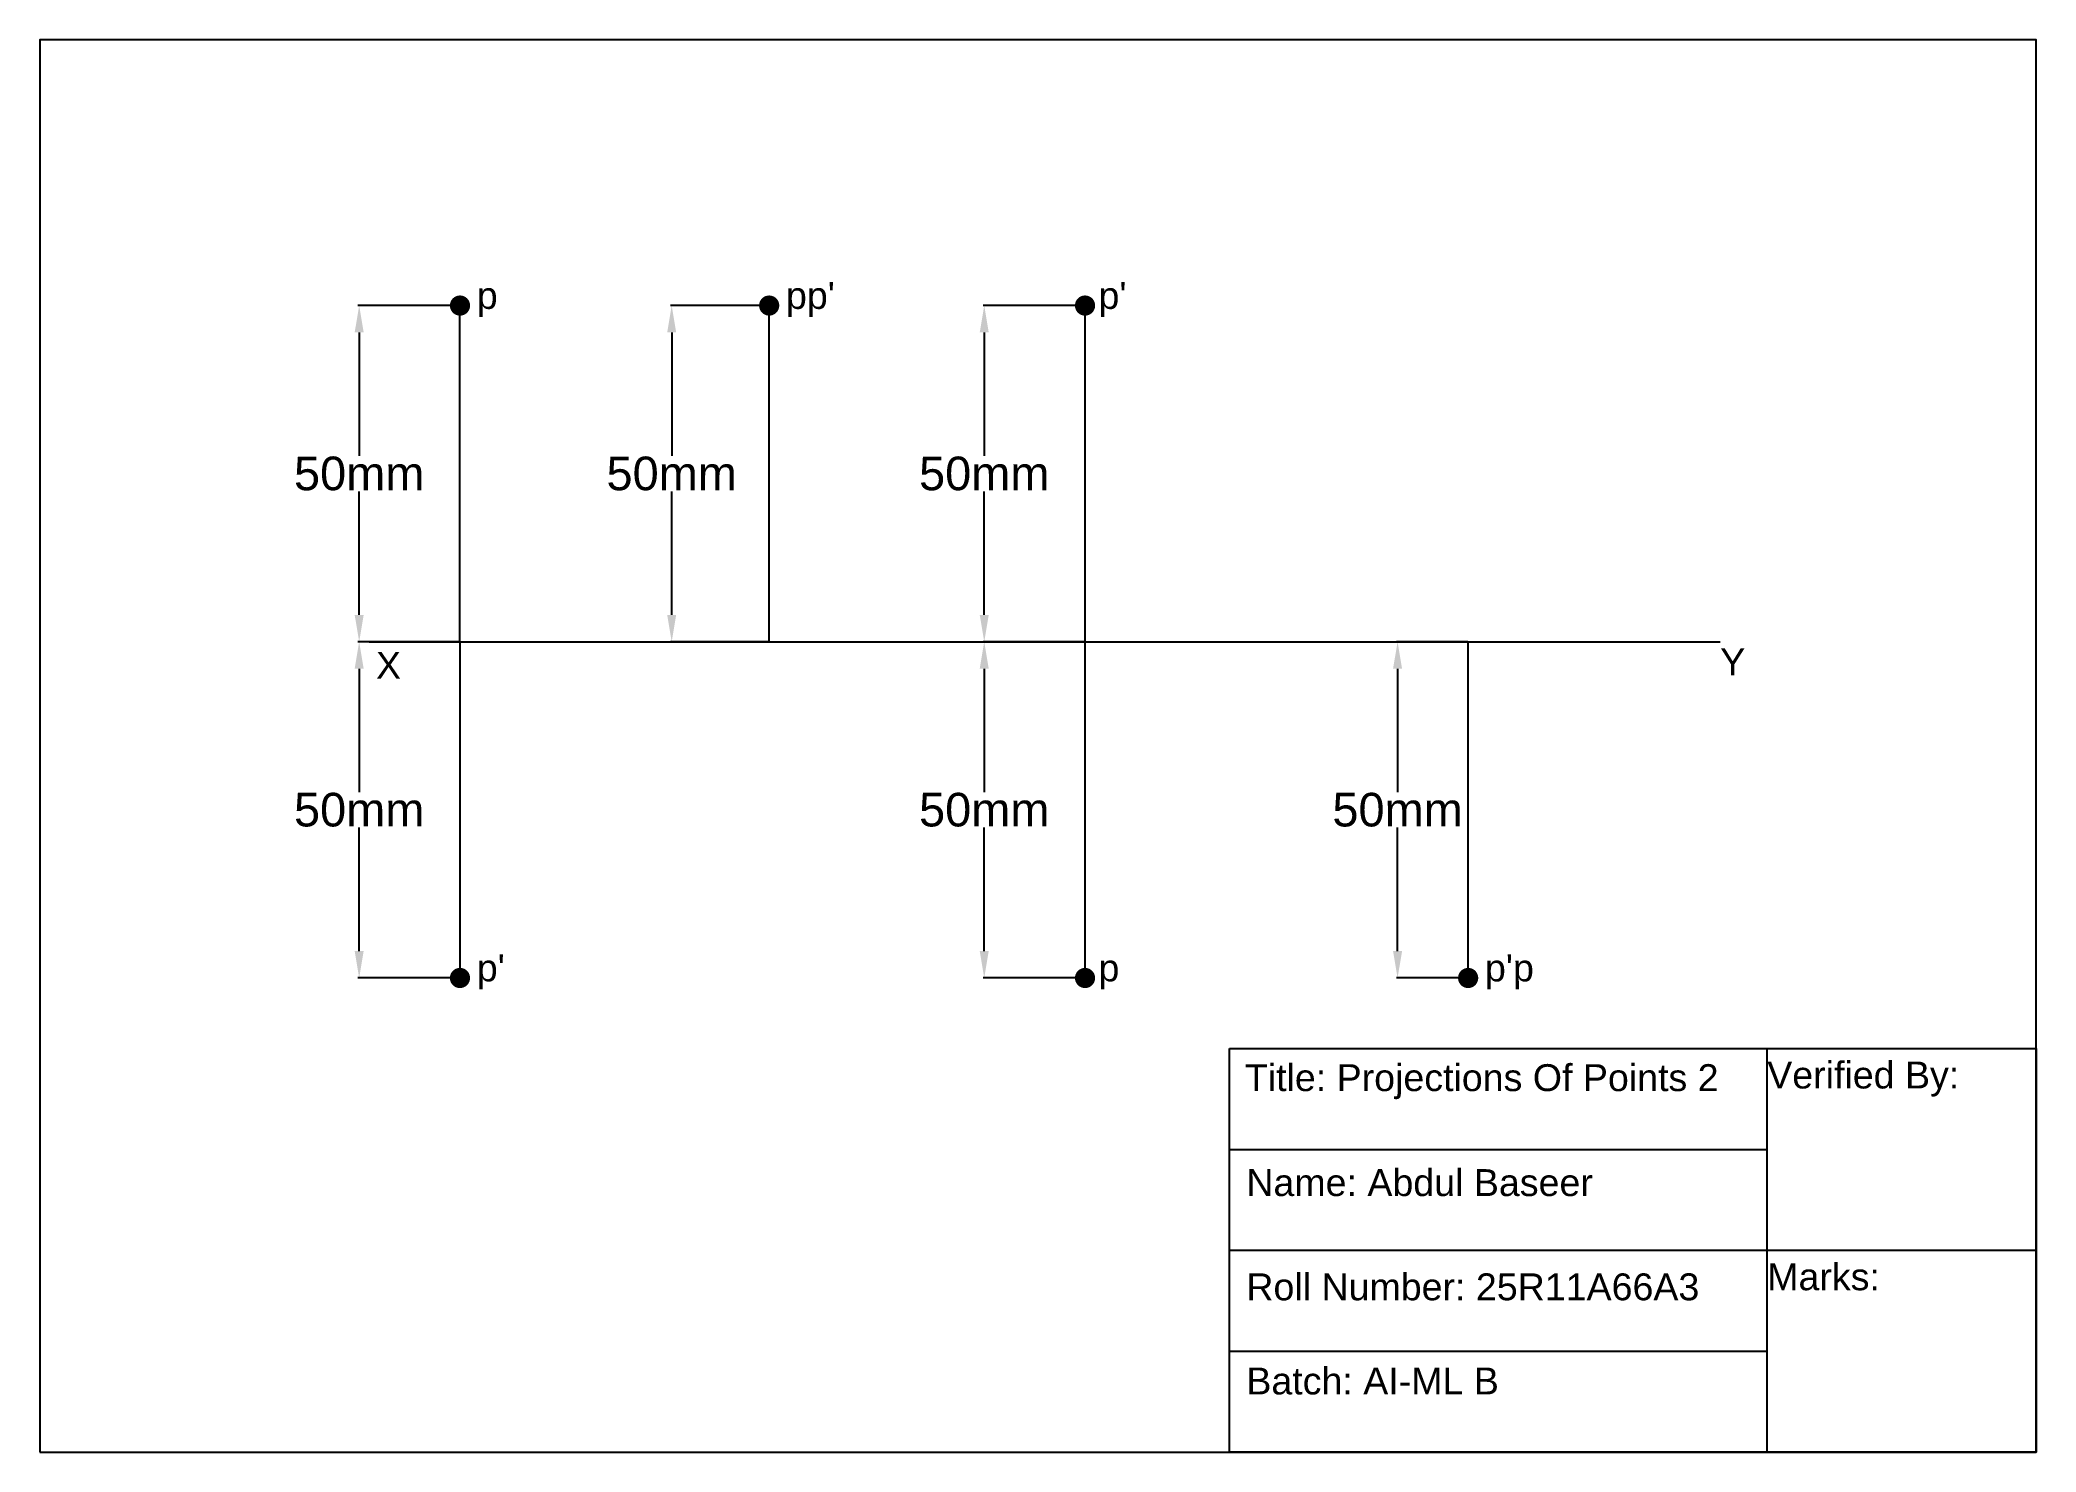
# Model space of a CAD drawing. Header units: millimetres. Extents: x 0 to 297, y 0 to 210.
import ezdxf

# ---------------------------------------------------------------- set-up
doc = ezdxf.new("R2010")
doc.units = ezdxf.units.MM
doc.header["$MEASUREMENT"] = 0
for name, color, linetype in [('DimLin', 7, 'Continuous'), ('Point', 1, 'Continuous'), ('ProjLin', 2, 'Continuous'), ('RefLin', 3, 'Continuous')]:
    doc.layers.add(name, color=color, linetype=linetype)
doc.styles.get("Standard").update_dxf_attribs({"font": 'arial.ttf'})
doc.dimstyles.get("Standard").update_dxf_attribs({"dimtxt": 5, "dimasz": 4, "dimexe": 0.18, "dimexo": 0.0625, "dimgap": 0.09, "dimtad": 0, "dimtih": 1, "dimtoh": 1, "dimdec": 1, "dimzin": 0, "dimdsep": 46, "dimtxsty": 'Standard', "dimcen": 0.09, "dimadec": 0, "dimazin": 0, "dimtfac": 1, "dimtdec": 1, "dimtofl": 0, "dimtmove": 0, "dimatfit": 3, "dimfxl": 1, "dimtolj": 1, "dimtzin": 0, "dimarcsym": 0})

# ---------------------------------------------------------------- blocks, each defined once
blk = doc.blocks.new('*D4')
at = {"layer": 'Defpoints', "color": 0, "transparency": 16777216}
for p in [(63.25, 170.5), (47.5, 120.5), (62.5, 120.5)]:
    blk.add_point(p, dxfattribs=at)
at = {"layer": 'DimLin', "color": 0, "lineweight": -2, "transparency": 16777216}
for p, q in [((63.19, 170.5), (47.32, 170.5)), ((47.5, 166.5), (47.5, 148.14)), ((47.5, 124.5), (47.5, 142.86)), ((62.44, 120.5), (47.32, 120.5))]:
    blk.add_line(p, q, dxfattribs=at)
at = {"layer": 'DimLin', "color": 0, "transparency": 16777216}
for points in [[(46.83, 166.5), (48.17, 166.5), (47.5, 170.5)], [(46.83, 124.5), (48.17, 124.5), (47.5, 120.5)]]:
    blk.add_solid(points, dxfattribs=at)
at = {"layer": 'DimLin', "color": 0, "transparency": 16777216, "insert": (47.5, 145.5), "char_height": 5, "attachment_point": 5}
blk.add_mtext('\\A1;50mm', dxfattribs=at)
blk = doc.blocks.new('*D5')
at = {"layer": 'Defpoints', "color": 0, "transparency": 16777216}
for p in [(47.5, 120.5), (62.5, 120.5), (62.5, 70.5)]:
    blk.add_point(p, dxfattribs=at)
at = {"layer": 'DimLin', "color": 0, "lineweight": -2, "transparency": 16777216}
for p, q in [((62.44, 120.5), (47.32, 120.5)), ((47.5, 116.5), (47.5, 98.14)), ((47.5, 74.5), (47.5, 92.86)), ((62.44, 70.5), (47.32, 70.5))]:
    blk.add_line(p, q, dxfattribs=at)
at = {"layer": 'DimLin', "color": 0, "transparency": 16777216}
for points in [[(46.83, 116.5), (48.17, 116.5), (47.5, 120.5)], [(46.83, 74.5), (48.17, 74.5), (47.5, 70.5)]]:
    blk.add_solid(points, dxfattribs=at)
at = {"layer": 'DimLin', "color": 0, "transparency": 16777216, "insert": (47.5, 95.5), "char_height": 5, "attachment_point": 5}
blk.add_mtext('\\A1;50mm', dxfattribs=at)
blk = doc.blocks.new('*D6')
at = {"layer": 'Defpoints', "color": 0, "transparency": 16777216}
for p in [(108.5, 170.5), (94, 120.5), (108.5, 120.5)]:
    blk.add_point(p, dxfattribs=at)
at = {"layer": 'DimLin', "color": 0, "lineweight": -2, "transparency": 16777216}
for p, q in [((108.44, 170.5), (93.82, 170.5)), ((94, 166.5), (94, 148.14)), ((94, 124.5), (94, 142.86)), ((108.44, 120.5), (93.82, 120.5))]:
    blk.add_line(p, q, dxfattribs=at)
at = {"layer": 'DimLin', "color": 0, "transparency": 16777216}
for points in [[(93.33, 166.5), (94.67, 166.5), (94, 170.5)], [(93.33, 124.5), (94.67, 124.5), (94, 120.5)]]:
    blk.add_solid(points, dxfattribs=at)
at = {"layer": 'DimLin', "color": 0, "transparency": 16777216, "insert": (94, 145.5), "char_height": 5, "attachment_point": 5}
blk.add_mtext('\\A1;50mm', dxfattribs=at)
blk = doc.blocks.new('*D7')
at = {"layer": 'Defpoints', "color": 0, "transparency": 16777216}
for p in [(155.5, 170.5), (140.5, 120.5), (155.5, 120.5)]:
    blk.add_point(p, dxfattribs=at)
at = {"layer": 'DimLin', "color": 0, "lineweight": -2, "transparency": 16777216}
for p, q in [((155.44, 170.5), (140.32, 170.5)), ((140.5, 166.5), (140.5, 148.14)), ((140.5, 124.5), (140.5, 142.86)), ((155.44, 120.5), (140.32, 120.5))]:
    blk.add_line(p, q, dxfattribs=at)
at = {"layer": 'DimLin', "color": 0, "transparency": 16777216}
for points in [[(139.83, 166.5), (141.17, 166.5), (140.5, 170.5)], [(139.83, 124.5), (141.17, 124.5), (140.5, 120.5)]]:
    blk.add_solid(points, dxfattribs=at)
at = {"layer": 'DimLin', "color": 0, "transparency": 16777216, "insert": (140.5, 145.5), "char_height": 5, "attachment_point": 5}
blk.add_mtext('\\A1;50mm', dxfattribs=at)
blk = doc.blocks.new('*D8')
at = {"layer": 'Defpoints', "color": 0, "transparency": 16777216}
for p in [(155.5, 120.5), (140.5, 70.5), (155.5, 70.5)]:
    blk.add_point(p, dxfattribs=at)
at = {"layer": 'DimLin', "color": 0, "lineweight": -2, "transparency": 16777216}
for p, q in [((155.44, 120.5), (140.32, 120.5)), ((140.5, 116.5), (140.5, 98.14)), ((140.5, 74.5), (140.5, 92.86)), ((155.44, 70.5), (140.32, 70.5))]:
    blk.add_line(p, q, dxfattribs=at)
at = {"layer": 'DimLin', "color": 0, "transparency": 16777216}
for points in [[(139.83, 116.5), (141.17, 116.5), (140.5, 120.5)], [(139.83, 74.5), (141.17, 74.5), (140.5, 70.5)]]:
    blk.add_solid(points, dxfattribs=at)
at = {"layer": 'DimLin', "color": 0, "transparency": 16777216, "insert": (140.5, 95.5), "char_height": 5, "attachment_point": 5}
blk.add_mtext('\\A1;50mm', dxfattribs=at)
blk = doc.blocks.new('*D9')
at = {"layer": 'Defpoints', "color": 0, "transparency": 16777216}
for p in [(212.5, 120.5), (202, 70.5), (212.5, 70.5)]:
    blk.add_point(p, dxfattribs=at)
at = {"layer": 'DimLin', "color": 0, "lineweight": -2, "transparency": 16777216}
for p, q in [((212.44, 120.5), (201.82, 120.5)), ((202, 116.5), (202, 98.14)), ((202, 74.5), (202, 92.86)), ((212.44, 70.5), (201.82, 70.5))]:
    blk.add_line(p, q, dxfattribs=at)
at = {"layer": 'DimLin', "color": 0, "transparency": 16777216}
for points in [[(201.33, 116.5), (202.67, 116.5), (202, 120.5)], [(201.33, 74.5), (202.67, 74.5), (202, 70.5)]]:
    blk.add_solid(points, dxfattribs=at)
at = {"layer": 'DimLin', "color": 0, "transparency": 16777216, "insert": (202, 95.5), "char_height": 5, "attachment_point": 5}
blk.add_mtext('\\A1;50mm', dxfattribs=at)

msp = doc.modelspace()

# ---------------------------------------------------------------- linework, layer by layer
for p, q in [((177, 0), (177, 60)), ((177, 60), (297, 60)), ((257, 0), (257, 60)), ((297, 60), (297, 0)), ((177, 45), (257, 45)), ((177, 30), (297, 30)), ((177, 15), (257, 15)), ((297, 0), (177, 0))]:
    msp.add_line(p, q)
msp.add_lwpolyline([(0, 0), (297, 0), (297, 210), (0, 210)], close=True)
at = {"layer": 'Point', "const_width": 1.5}
for points in [[(61.75, 170.5, 1), (63.25, 170.5, 1)], [(107.75, 170.5, 1), (109.25, 170.5, 1)], [(154.75, 170.5, 1), (156.25, 170.5, 1)], [(61.75, 70.5, 1), (63.25, 70.5, 1)], [(154.75, 70.5, 1), (156.25, 70.5, 1)], [(211.75, 70.5, 1), (213.25, 70.5, 1)]]:
    msp.add_lwpolyline(points, format="xyb", close=True, dxfattribs=at)
at = {"layer": 'ProjLin'}
for p, q in [((62.5, 120.5), (62.5, 170.5)), ((108.5, 120.5), (108.5, 170.5)), ((155.5, 120.5), (155.5, 170.5)), ((62.5, 120.5), (62.5, 70.5)), ((155.5, 70.5), (155.5, 120.5)), ((212.5, 70.5), (212.5, 120.5))]:
    msp.add_line(p, q, dxfattribs=at)
at = {"layer": 'RefLin'}
msp.add_line((49, 120.5), (250, 120.5), dxfattribs=at)

# ---------------------------------------------------------------- texts
for s, p in [('p', (65, 170)), ("pp'", (111, 170)), ("p'", (157.5, 170)), ('X', (50, 115)), ('Y', (250, 115.5)), ("p'", (65, 70)), ('p', (157.5, 70)), ("p'p", (215, 70)), ('Title: Projections Of Points 2', (179.27, 53.68)), ('Verified By:', (257, 54.07)), ('Name: Abdul Baseer', (179.5, 38.07)), ('Roll Number: 25R11A66A3', (179.5, 22.57)), ('Marks:', (257, 24.07)), ('Batch: AI-ML B', (179.5, 8.57))]:
    msp.add_text(s, height=4).set_placement(p)

# ---------------------------------------------------------------- dimensions: what is measured, and where the dimension line sits
at = {"layer": 'DimLin'}
for base, p1, p2, picture, middle in [((47.5, 120.5), (63.25, 170.5), (62.5, 120.5), '*D4', (47.5, 145.5)), ((94, 120.5), (108.5, 170.5), (108.5, 120.5), '*D6', (94, 145.5)), ((140.5, 120.5), (155.5, 170.5), (155.5, 120.5), '*D7', (140.5, 145.5)), ((47.5, 120.5), (62.5, 70.5), (62.5, 120.5), '*D5', (47.5, 95.5)), ((140.5, 70.5), (155.5, 120.5), (155.5, 70.5), '*D8', (140.5, 95.5)), ((202, 70.5), (212.5, 120.5), (212.5, 70.5), '*D9', (202, 95.5))]:
    dim = msp.add_linear_dim(base=base, p1=p1, p2=p2, angle=90, text='50mm', dimstyle='Standard', dxfattribs=at)
    dim.commit()
    dim.dimension.update_dxf_attribs({"geometry": picture, "text_midpoint": middle})

doc.saveas('drawing.dxf')
